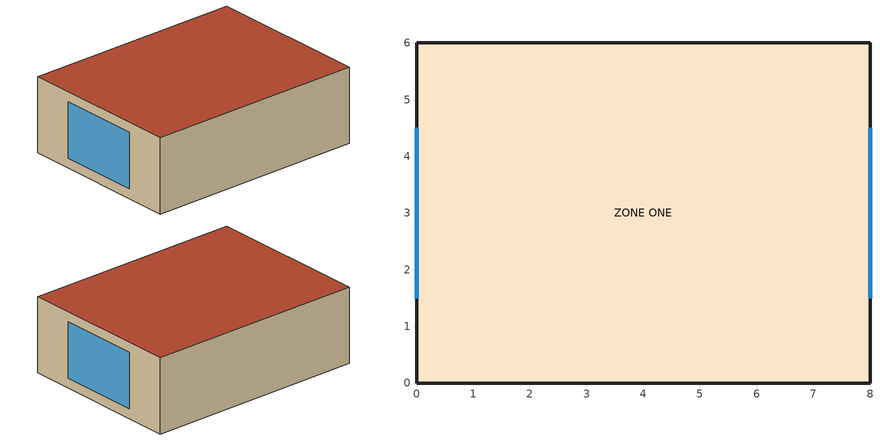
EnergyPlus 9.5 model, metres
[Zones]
ZONE ONE
 floor ground (LTFLOOR): 0,0 0,6 8,6 8,0 z0
 wall outside (LTWALL): 8,6 0,6 0,0 8,0 8,6 z0:2.7
 window (DOUBLE PANE WINDOW): 8,1.5 8,4.5 / 0,4.5 0,1.5 z0.35:2.35
 roof outside (LTROOF): 0,6 0,0 8,0 8,6 z2.7
[Building]
Exercise 1D: North Axis {deg}=0; Terrain=Country; Loads Convergence Tolerance Value {W}=0.04; Temperature Convergence Tolerance Value {deltaC}=0.4; Solar Distribution=FullInteriorAndExterior; Minimum Number of Warmup Days=6
[Site:Location]
CHICAGO_IL_USA TMY2-94846: Latitude {deg}=41.78; Longitude {deg}=-87.75; Time Zone {hr}=-6; Elevation {m}=190
[SizingPeriod:DesignDay] Day of Month=21; Humidity Condition Type=Wetbulb; Barometric Pressure {Pa}=99063.21; Rain Indicator=No; Snow Indicator=No; Daylight Saving Time Indicator=No; Solar Model Indicator=ASHRAEClearSky
Name | Month | Day Type | Maximum Dry-Bulb Temperature {C} | Daily Dry-Bulb Temperature Range {deltaC} | Wetbulb or DewPoint at Maximum Dry-Bulb {C} | Wind Speed {m/s} | Wind Direction {deg} | Sky Clearness
CHICAGO_IL_USA Cooling .4% Conditions DB=>MWB | 7 | SummerDesignDay | 32.8 | 10.9 | 23.6 | 0 | 0 | 1
CHICAGO_IL_USA Heating 99.6% Conditions | 1 | WinterDesignDay | -21.2 | 0 | -21.2 | 4.6 | 270 | 0
[Site:GroundTemperature:BuildingSurface]
18.3, 18.2, 18.3, 18.4, 20.1, 22, 22.3, 22.5, 22.5, 20.7, 18.9, 18.5
[WindowMaterial:Glazing]
CLEAR 6MM: Optical Data Type=SpectralAverage; Thickness {m}=0.006; Solar Transmittance at Normal Incidence=0.775; Front Side Solar Reflectance at Normal Incidence=0.071; Back Side Solar Reflectance at Normal Incidence=0.071; Visible Transmittance at Normal Incidence=0.881; Front Side Visible Reflectance at Normal Incidence=0.08; Back Side Visible Reflectance at Normal Incidence=0.08; Infrared Transmittance at Normal Incidence=0; Front Side Infrared Hemispherical Emissivity=0.84; Back Side Infrared Hemispherical Emissivity=0.84; Conductivity {W/m-K}=0.9
[WindowMaterial:Gas]
AIR 3MM: Gas Type=Air; Thickness {m}=0.0032
[Construction]
DOUBLE PANE WINDOW: CLEAR 6MM, AIR 3MM, CLEAR 6MM
LTWALL: WOOD SIDING-1, FIBERGLASS QUILT-1, PLASTERBOARD-1
LTFLOOR: HF-C5
LTROOF: ROOF DECK, FIBERGLASS QUILT-2, PLASTERBOARD-2
[Material] Thermal Absorptance=0.9
Name | Roughness | Thickness {m} | Conductivity {W/m-K} | Density {kg/m3} | Specific Heat {J/kg-K} | Solar Absorptance | Visible Absorptance
PLASTERBOARD-1 | MediumSmooth | 0.012 | 0.16 | 950 | 840 | 0.6 | 0.6
FIBERGLASS QUILT-1 | Rough | 0.066 | 0.04 | 12 | 840 | 0.6 | 0.6
WOOD SIDING-1 | Rough | 0.009 | 0.14 | 530 | 900 | 0.6 | 0.6
PLASTERBOARD-2 | Rough | 0.01 | 0.16 | 950 | 840 | 0.6 | 0.6
FIBERGLASS QUILT-2 | Rough | 0.1118 | 0.04 | 12 | 840 | 0.6 | 0.6
ROOF DECK | Rough | 0.019 | 0.14 | 530 | 900 | 0.6 | 0.6
HF-C5 | MediumRough | 0.1015 | 1.7296 | 2243 | 837 | 0.65 | 0.65
[PythonPlugin:SearchPaths]
PythonSearchPath1: Add Current Working Directory to Search Path=Yes; Add Input File Directory to Search Path=Yes; Search Path 1=Y:\GSim
[PythonPlugin:Instance]
PythonOtherEquipment: Run During Warmup Days=No; Python Module=PythonPluginOtherEquipmentVariedQbyAirTemperature; Plugin Class=PowerLevel_Controller
[OtherEquipment]
TestOtherEquipment: Fuel Type=None; Zone or ZoneList=ZONE ONE; Schedule=Always ON; Design Level Calculation Method=EquipmentLevel; Design Level {W}=1200; Fraction Latent=0; Fraction Radiant=0; Fraction Lost=0
[Lights]
ZONE ONE Lights: Zone or ZoneList=ZONE ONE; Schedule=Office Lighting; Design Level Calculation Method=LightingLevel; Lighting Level {W}=1000; Return Air Fraction=0; Fraction Radiant=0.72; Fraction Visible=0.18; Fraction Replaceable=1; Return Air Fraction Calculated from Plenum Temperature=No
[Zone]
ZONE ONE: 0, 0, 0, 1, 1, 2.7, 129.6
[Zone equipment]
ZONE ONE: ZONE ONE Purchased Air
[ZoneHVAC:IdealLoadsAirSystem]
ZONE ONE Purchased Air: Maximum Heating Supply Air Temperature {C}=50; Minimum Cooling Supply Air Temperature {C}=13; Maximum Heating Supply Air Humidity Ratio {kgWater/kgDryAir}=0.015; Minimum Cooling Supply Air Humidity Ratio {kgWater/kgDryAir}=0.01; Heating Limit=NoLimit; Cooling Limit=NoLimit; Dehumidification Control Type=ConstantSupplyHumidityRatio; Humidification Control Type=ConstantSupplyHumidityRatio
[ZoneControl:Thermostat]
ZONE ONE Thermostat: Zone or ZoneList=ZONE ONE; Control Type Schedule=ALWAYS 4; Control 1=Office Thermostat Dual SP Control
[ThermostatSetpoint:DualSetpoint]
Office Thermostat Dual SP Control: Heating Setpoint Temperature Schedule=ALWAYS 20; Cooling Setpoint Temperature Schedule=ALWAYS 24
[Schedule:Compact]
Always ON: Through: 12/31, For: AllDays, Until: 24:00, 1
Office Lighting: Through: 12/31, For: Weekdays SummerDesignDay, Until: 05:00, 0.05, Until: 07:00, 0.1, Until: 08:00, 0.3, Until: 17:00, 0.9, Until: 18:00, 0.5, Until: 20:00, 0.3, Until: 22:00, 0.2, Until: 23:00, 0.1, Until: 24:00, 0.05, For: Saturday WinterDesignDay, Until: 06:00, 0.05, Until: 08:00, 0.1, Until: 12:00, 0.3, Until: 17:00, 0.15, Until: 24:00, 0.05, For: Sunday Holidays AllOtherDays, Until: 24:00, 0.05
ALWAYS 4: Through: 12/31, For: AllDays, Until: 24:00, 4
ALWAYS 20: Through: 12/31, For: AllDays, Until: 24:00, 20
ALWAYS 24: Through: 12/31, For: AllDays, Until: 24:00, 24
